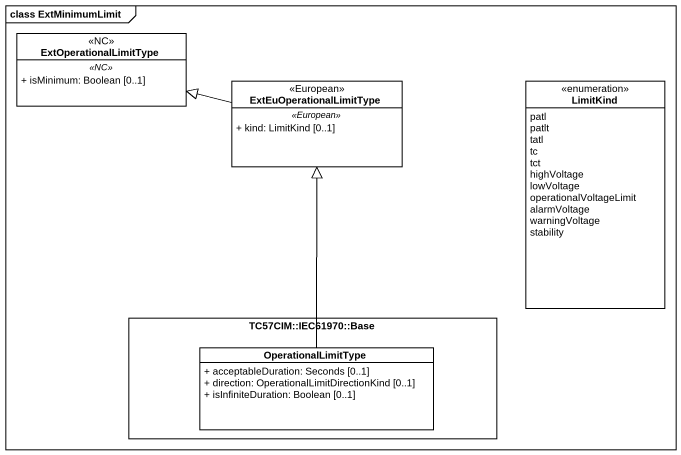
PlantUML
@startuml
mainframe class ExtMinimumLimit
hide circle
hide empty members
skinparam classAttributeIconSize 0
class ExtOperationalLimitType <<NC>> {
  .. <<NC>> ..
  + isMinimum: Boolean [0..1]
}
class ExtEuOperationalLimitType <<European>> {
  .. <<European>> ..
  + kind: LimitKind [0..1]
}
enum LimitKind {
  patl
  patlt
  tatl
  tc
  tct
  highVoltage
  lowVoltage
  operationalVoltageLimit
  alarmVoltage
  warningVoltage
  stability
}
rectangle "TC57CIM::IEC61970::Base" as TC57CIM_IEC61970_Base #FFFFFF {
  class OperationalLimitType #FFFFFF {
    + acceptableDuration: Seconds [0..1]
    + direction: OperationalLimitDirectionKind [0..1]
    + isInfiniteDuration: Boolean [0..1]
  }
}
ExtEuOperationalLimitType -left-|> ExtOperationalLimitType
OperationalLimitType -up-|> ExtEuOperationalLimitType
@enduml
